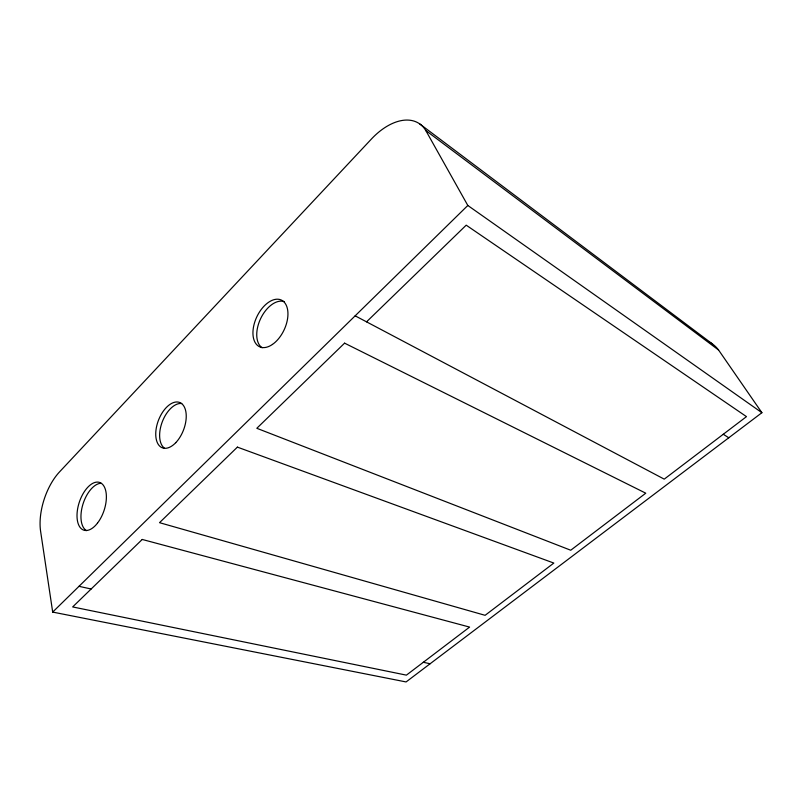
<?xml version="1.0" encoding="UTF-8"?>
<svg xmlns="http://www.w3.org/2000/svg" width="802" height="802" viewBox="0 0 802 802"><rect width="100%" height="100%" fill="white"/><g stroke="black" fill="none" stroke-linecap="round" stroke-linejoin="round"><path stroke-width="1.2" d="M52.691 612.086L467.817 205.472L425.772 130.505A56.721 33.784 -58.4 0 0 372.168 138.235L59.629 471.797A44.992 22.636 -71.7 0 0 40.631 531.455L52.691 612.086L406.083 681.941L761.9 412.709L718.592 350.043A40.461 32.972 -50 0 0 708.968 341.883M366.544 321.843L466.203 225.172L746.482 416.629L664.236 479.145L355.156 315.828M78.987 586.322L91.147 588.999M423.346 662.272L430.113 663.765M723.274 434.273L728.777 437.772M467.817 205.472L761.9 412.709M425.772 130.505L718.592 350.043M419.757 123.929L712.587 344.078M86.496 530.613A25.052 13.073 -71.7 0 1 82.937 504.217A25.052 13.073 -71.7 0 1 101.072 483.265M164.4 448.148A24.2 13.464 -69.1 0 1 162.395 421.521A24.2 13.464 -69.1 0 1 181.723 403.506M262.124 347.797A25.684 15.148 -64.9 0 1 260.69 318.504A25.684 15.148 -64.9 0 1 284.179 301.612M142.225 539.455L72.661 606.934L406.403 675.144L469.611 627.094L142.225 539.455M237.392 447.125L159.518 522.673L485.11 615.314L553.841 563.064L237.392 447.125M344.579 343.156L256.82 428.288L570.733 550.232L645.77 493.19L344.579 343.156M97.473 523.135A25.123 13.043 -71.7 0 0 100.501 482.814A25.123 13.043 -71.7 0 0 77.112 512.919A25.123 13.043 -71.7 0 0 97.473 523.135M175.758 442.674A24.281 13.444 -69.1 0 0 181.142 403.236A24.281 13.444 -69.1 0 0 156.059 429.511A24.281 13.444 -69.1 0 0 175.758 442.674M272.449 344.429A25.764 15.128 -65 0 0 284.51 302.504A25.764 15.128 -65 0 0 254.374 323.296A25.764 15.128 -65 0 0 272.449 344.429"/></g></svg>
